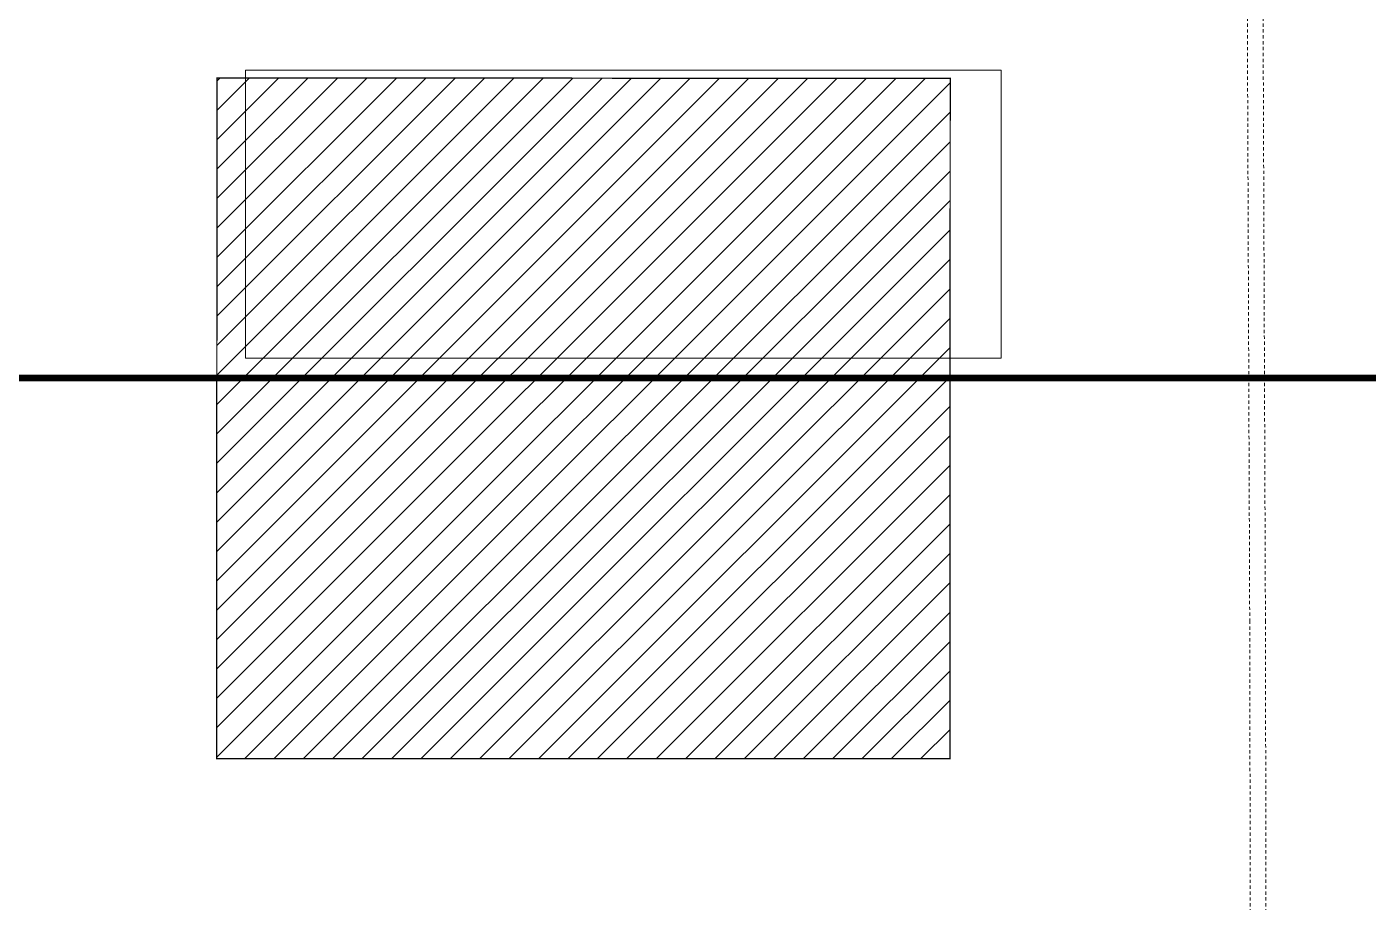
# Model space of a CAD drawing. Header units: millimetres. Extents: x 553474 to 556484, y 6145926 to 6146600.
# Drawn here: x 556126.4 to 556177.6, y 6146128.3 to 6146161.7 of the extents above; entities that cross this region are included whole.
import ezdxf

# ---------------------------------------------------------------- set-up
doc = ezdxf.new("R2010")
doc.units = ezdxf.units.MM
doc.linetypes.add('HIDDEN', pattern=[0.375, 0.25, -0.125])
doc.layers.add('8', color=8, linetype='Continuous', lineweight=0)

msp = doc.modelspace()

# ---------------------------------------------------------------- hatches: boundary and pattern name
at = {"layer": '8', "linetype": 'Continuous', "lineweight": 5}
h = msp.add_hatch(dxfattribs=at)
h.set_pattern_fill('ANSI31', color=256, scale=0.25)
h.set_pattern_definition([(45, (2083.9095, 0), (-0.56126600757, 0.56126600757), [])])
h.paths.add_polyline_path([(556161.635, 6146159.716), (556133.645, 6146159.733), (556133.628, 6146133.733), (556161.628, 6146133.733)])

# ---------------------------------------------------------------- linework, layer by layer
at = {"layer": '8', "linetype": 'HIDDEN', "lineweight": 18, "ltscale": 0.5}
for points in [[(556151.033, 6146270.866), (556156.891, 6146264.967), (556159.36, 6146263.743), (556160.583, 6146261.128), (556173.226, 6146248.516), (556173.393, 6146229.021), (556173.453, 6146199.018), (556173.553, 6146169.015), (556173.67, 6146139.012), (556173.728, 6146107.762), (556173.828, 6146077.765), (556173.982, 6146047.765), (556173.982, 6146030.198), (556195.842, 6146030.198), (556225.842, 6146030.301), (556285.837, 6146030.318), (556315.842, 6146030.318)], [(556158.905, 6146263.298), (556160.03, 6146260.895), (556172.628, 6146248.267), (556172.793, 6146229.018), (556172.853, 6146199.016), (556172.953, 6146169.013), (556173.07, 6146139.01), (556173.128, 6146107.76), (556173.228, 6146077.762), (556173.382, 6146047.763), (556173.382, 6146029.598), (556195.843, 6146029.598), (556225.843, 6146029.701), (556285.837, 6146029.718), (556315.842, 6146029.718)]]:
    msp.add_lwpolyline(points, dxfattribs=at)
at = {"layer": '8', "linetype": 'Continuous', "const_width": 0.05}
msp.add_lwpolyline([(556161.635, 6146159.716), (556161.628, 6146133.733), (556133.628, 6146133.733), (556133.645, 6146159.733), (556161.635, 6146159.716)], dxfattribs=at)
at = {"layer": '8'}
msp.add_lwpolyline([(556134.736, 6146160.026), (556163.577, 6146160.026), (556163.577, 6146149.024), (556134.736, 6146149.024)], close=True, dxfattribs=at)
at = {"layer": '8', "const_width": 0.25, "elevation": 9.796}
msp.add_lwpolyline([(556202.561, 6146148.275), (556086.913, 6146148.275)], dxfattribs=at)

doc.saveas('drawing.dxf')
